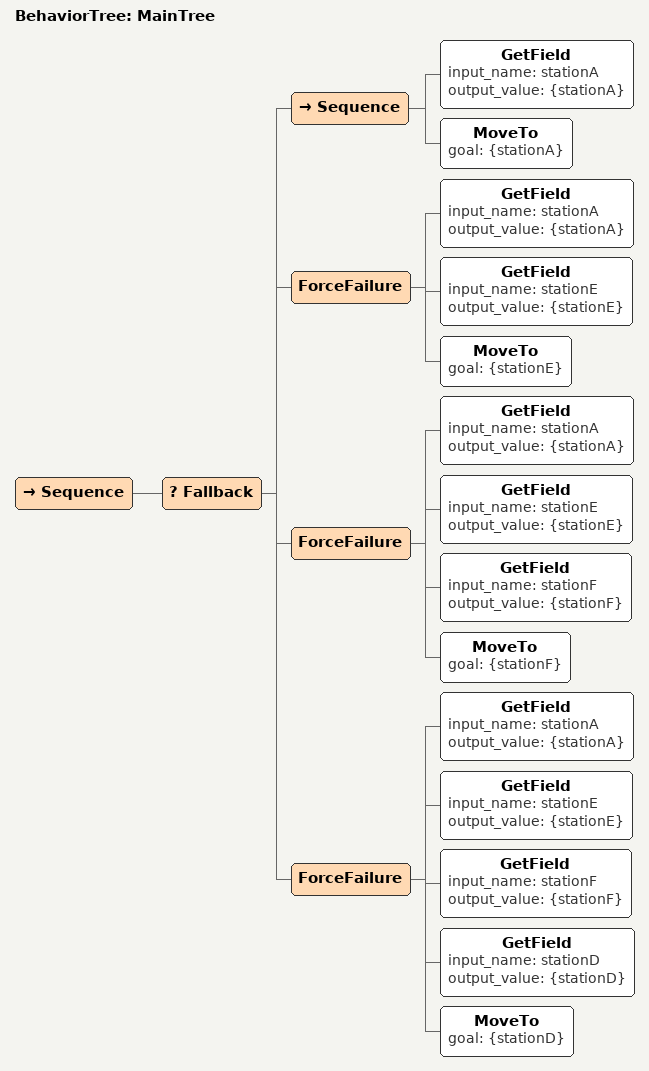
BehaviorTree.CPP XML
<root main_tree_to_execute="MainTree">
    <BehaviorTree ID="MainTree">
        <Sequence>
            <!-- StationA, StationE, StationF, StationD in order -->
            <Fallback>
                <Sequence>
                    <GetField input_name="stationA" output_value="{stationA}" />
                    <MoveTo goal="{stationA}" />
                </Sequence>
                <ForceFailure>
                    <GetField input_name="stationA" output_value="{stationA}" />
                    <GetField input_name="stationE" output_value="{stationE}" />
                    <MoveTo goal="{stationE}" />
                </ForceFailure>
                <ForceFailure>
                    <GetField input_name="stationA" output_value="{stationA}" />
                    <GetField input_name="stationE" output_value="{stationE}" />
                    <GetField input_name="stationF" output_value="{stationF}" />
                    <MoveTo goal="{stationF}" />
                </ForceFailure>
                <ForceFailure>
                    <GetField input_name="stationA" output_value="{stationA}" />
                    <GetField input_name="stationE" output_value="{stationE}" />
                    <GetField input_name="stationF" output_value="{stationF}" />
                    <GetField input_name="stationD" output_value="{stationD}" />
                    <MoveTo goal="{stationD}" />
                </ForceFailure>
            </Fallback>
        </Sequence>
    </BehaviorTree>
</root>
